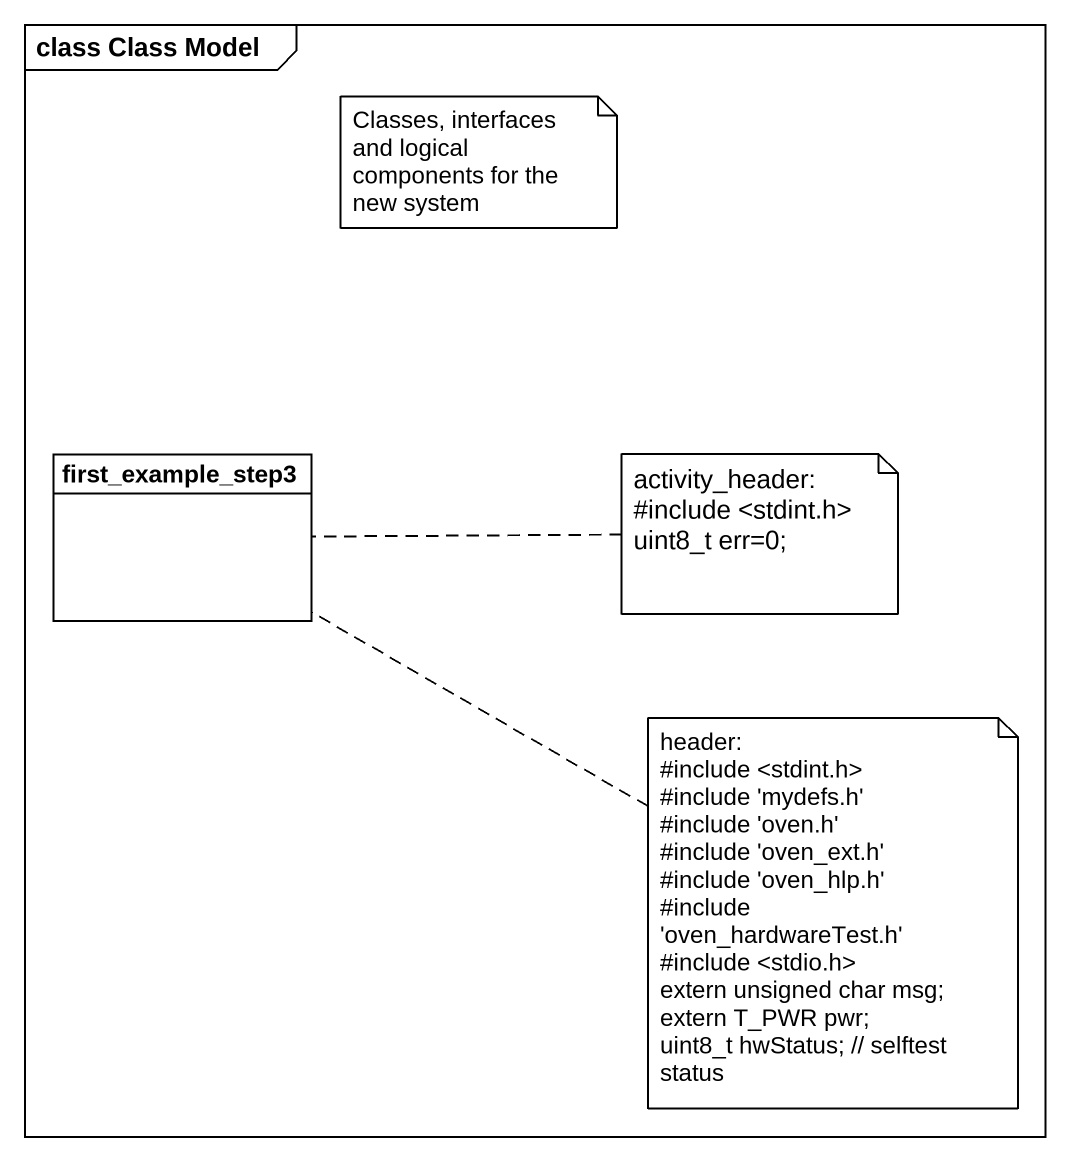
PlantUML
@startuml
mainframe class Class Model
hide circle
hide empty members
class first_example_step3
note as N1
  Classes, interfaces and logical components for the new system
end note
note right of first_example_step3
  activity_header:
  #include <stdint.h>
  uint8_t err=0;
end note
note right of first_example_step3
  header:
  #include <stdint.h>
  #include 'mydefs.h'
  #include 'oven.h'
  #include 'oven_ext.h'
  #include 'oven_hlp.h'
  #include 'oven_hardwareTest.h'
  #include <stdio.h>
  extern unsigned char msg;
  extern T_PWR pwr;
  uint8_t hwStatus; // selftest status
end note
@enduml
